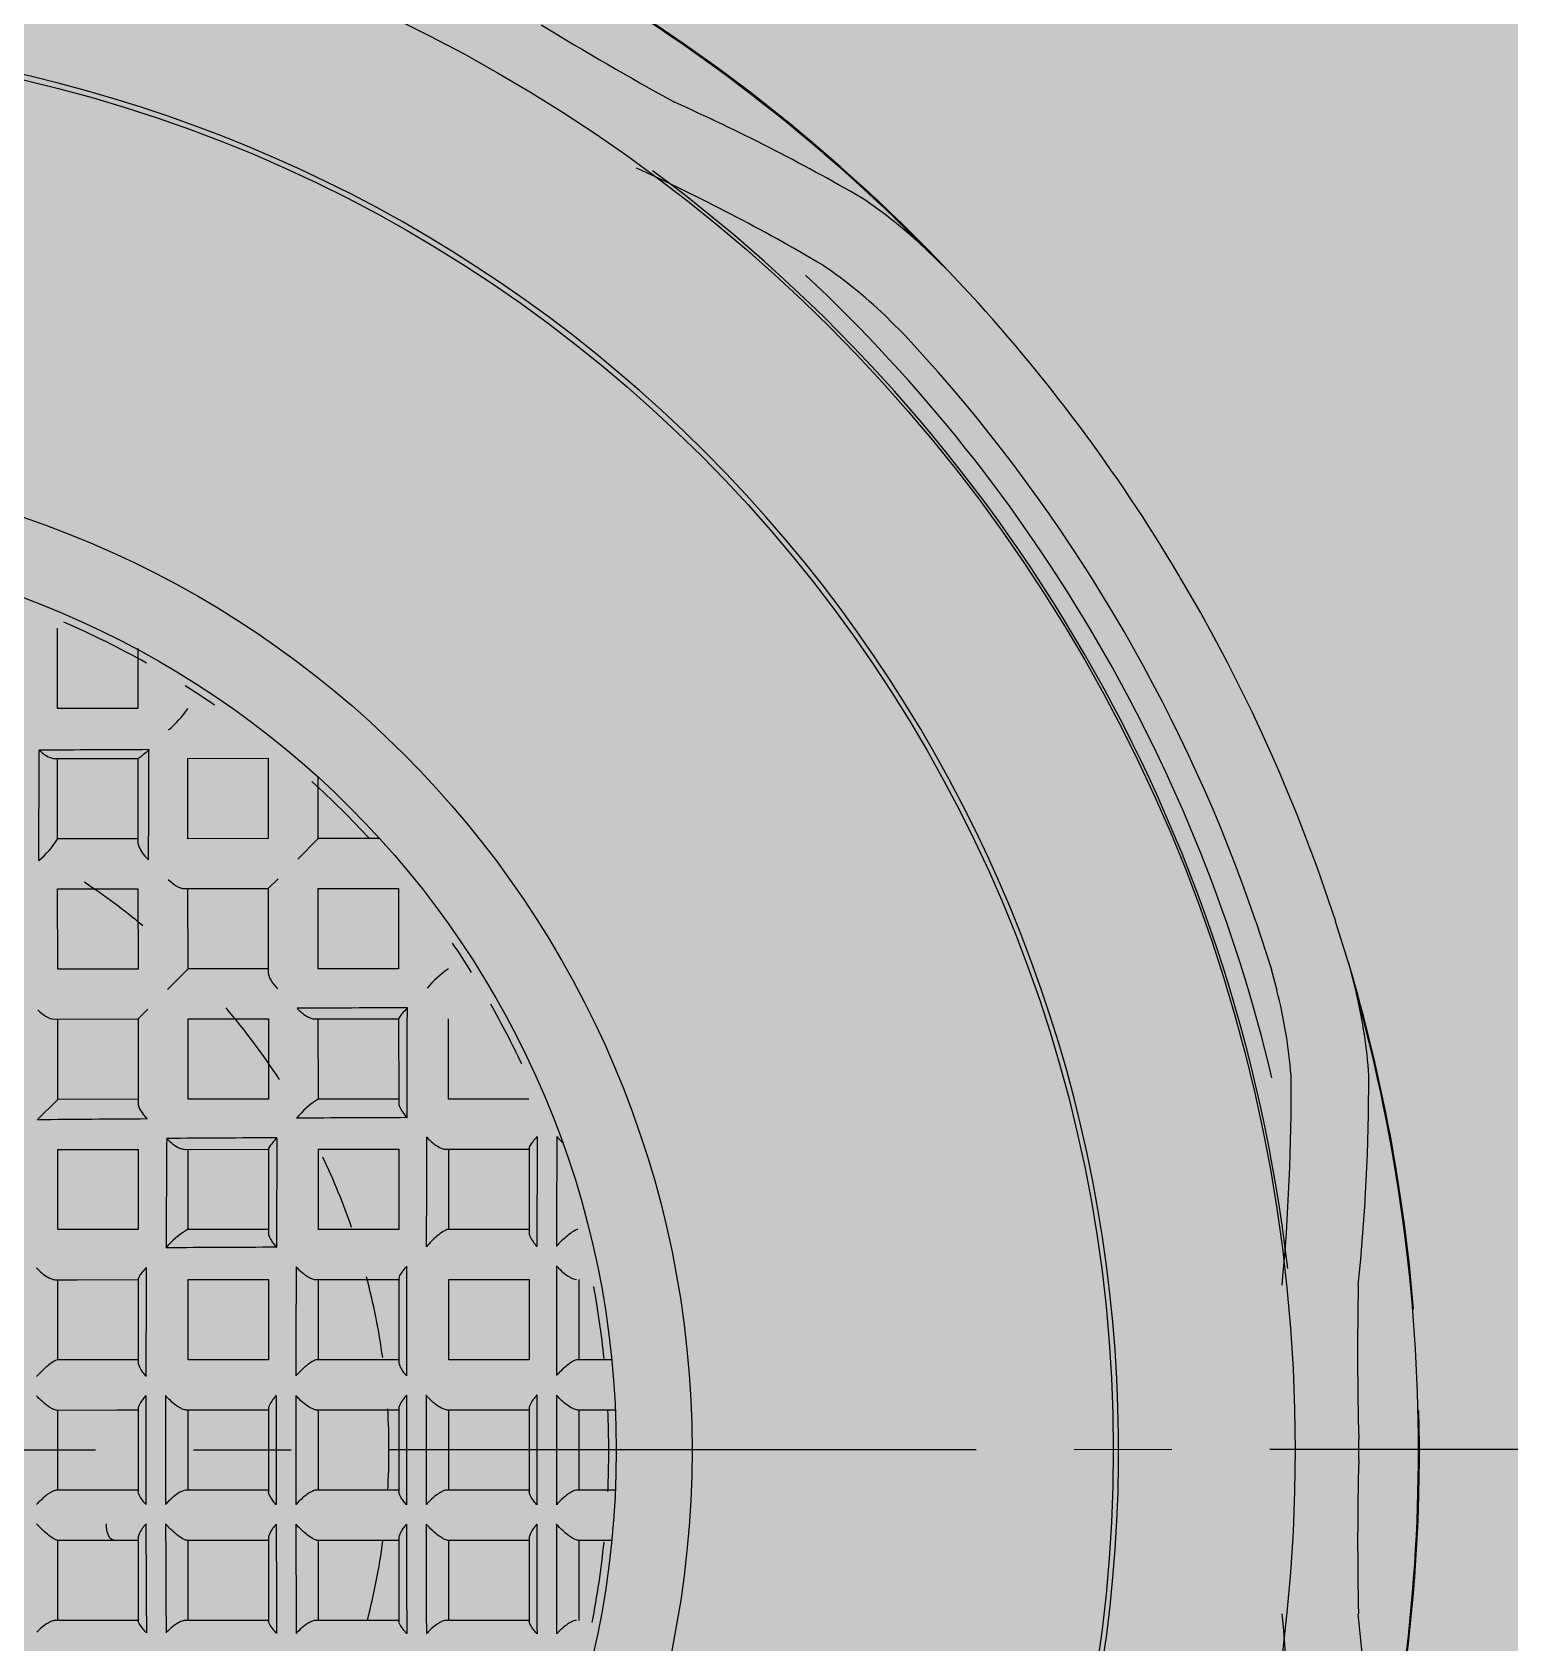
# Model space of a CAD drawing. Header units: millimetres. Extents: x 307301 to 459443, y -2888111 to -2805601.
# Drawn here: x 322631.12 to 322640.55, y -2813134.17 to -2813123.88 of the extents above; entities that cross this region are included whole.
import ezdxf

# ---------------------------------------------------------------- set-up
doc = ezdxf.new("R2010")
doc.units = ezdxf.units.MM
doc.header["$LTSCALE"] = 10
doc.header["$MEASUREMENT"] = 0
doc.linetypes.add('CENTER2', pattern=[1.125, 0.75, -0.125, 0.125, -0.125])
for name, color, linetype in [('$DDT_AUDIT_GENERATED_(131)', 7, 'Continuous'), ('$DDT_AUDIT_GENERATED_(159)', 7, 'Continuous'), ('$DDT_AUDIT_GENERATED_(15E)', 7, 'Continuous'), ('$DDT_AUDIT_GENERATED_(224)', 7, 'Continuous'), ('$DDT_AUDIT_GENERATED_(77)', 7, 'Continuous'), ('$DDT_AUDIT_GENERATED_(7E)', 7, 'Continuous'), ('$DDT_AUDIT_GENERATED_(901)', 7, 'Continuous'), ('$DDT_AUDIT_GENERATED_(E33)', 7, 'Continuous'), ('BMA  furniture', 6, 'Continuous'), ('Default', 7, 'Continuous'), ('Furniture - Plan', 3, 'Continuous')]:
    doc.layers.add(name, color=color, linetype=linetype)

# ---------------------------------------------------------------- blocks, each defined once
blk = doc.blocks.new('TUFTUFTU')
at = {"layer": 'Furniture - Plan', "ltscale": 0.01}
h = blk.add_hatch(color=250, dxfattribs=at)
h.dxf.hatch_style = 1
h.set_gradient(color1=(51, 51, 51), color2=(105, 105, 105), one_color=1, tint=0.41, name='INVCYLINDER')
edge = h.paths.add_edge_path()
edge.add_arc((1413476.938, -245799), 296.526, 0, 360)
at = {"layer": '$DDT_AUDIT_GENERATED_(131)', "color": 6, "linetype": 'Continuous'}
for radius, start, end in [(20.547, 103.389, 136.9318), (11.517, 95.8472, 100.4722), (11.517, 87.3763, 92.5626), (11.517, 78.9934, 84.1472), (11.517, 115.3727, 119.6469), (11.517, 122.0107, 124.2324), (11.517, 132.6956, 137.8704), (11.517, 145.7477, 147.984), (11.517, 150.8264, 156.6984)]:
    blk.add_arc((1413476.938, -245799), radius, start, end, dxfattribs=at)
at = {"layer": '$DDT_AUDIT_GENERATED_(159)', "color": 6, "linetype": 'Continuous'}
for start, end in [(97.8084, 104.7406), (86.6096, 93.4921), (75.5224, 82.3553), (109.0568, 115.4445), (122.9248, 130.4438), (140.2891, 146.4102)]:
    blk.add_arc((1413476.938, -245799), 8.71, start, end, dxfattribs=at)
at = {"layer": '$DDT_AUDIT_GENERATED_(15E)', "color": 3, "linetype": 'Continuous'}
for radius in [295.946, 295.558]:
    blk.add_circle((1413476.938, -245799), radius, dxfattribs=at)
at = {"layer": '$DDT_AUDIT_GENERATED_(224)', "color": 3, "linetype": 'Continuous'}
for radius in [300, 296.526, 296.132]:
    blk.add_circle((1413476.938, -245799), radius, dxfattribs=at)
at = {"layer": '$DDT_AUDIT_GENERATED_(77)', "color": 6, "linetype": 'Continuous'}
for radius in [20.285, 17.962, 12.581]:
    blk.add_circle((1413476.938, -245799), radius, dxfattribs=at)
for radius, start, end in [(20.323, 96.5654, 143.5422), (18.03, 345.0261, 285.0261)]:
    blk.add_arc((1413476.938, -245799), radius, start, end, dxfattribs=at)
at = {"layer": '$DDT_AUDIT_GENERATED_(7E)', "color": 6, "linetype": 'Continuous'}
for p, q in [((1413470.712, -245778.033), (1413470.184, -245778.198)), ((1413470.712, -245778.033), (1413471.113, -245777.931)), ((1413470.184, -245779.217), (1413470.796, -245779.019)), ((1413471.064, -245778.947), (1413470.796, -245779.019)), ((1413462.286, -245782.762), (1413461.88, -245783.138)), ((1413461.59, -245783.435), (1413461.88, -245783.138)), ((1413462.692, -245783.703), (1413463.169, -245783.272)), ((1413462.692, -245783.703), (1413462.496, -245783.9))]:
    blk.add_line(p, q, dxfattribs=at)
for radius in [62.905, 61.937]:
    blk.add_circle((1413476.938, -245799), radius, dxfattribs=at)
for centre, radius, start, end in [((1413476.938, -245799), 21.872, 94.7285, 106.5398), ((1413476.938, -245799), 21.86, 74.5973, 105.4548), ((1413476.938, -245799), 21.872, 73.5123, 91.3295), ((1413472.531, -245783.834), 6.071, 93.5983, 103.5089), ((1413472.198, -245803.485), 25.71, 84.1255, 90.1068), ((1413481.683, -245803.481), 25.71, 89.9453, 95.9266), ((1413475.662, -245734.752), 43.166, 268.8954, 271.5065), ((1413476.939, -245799.774), 21.872, 89.6802, 90.3719), ((1413478.152, -245736.461), 41.456, 268.4918, 271.2106), ((1413476.938, -245799), 21.872, 107.9893, 132.0628), ((1413472.63, -245785.053), 6.303, 94.3562, 104.3815), ((1413472.395, -245804.413), 25.646, 84.5503, 90.5445), ((1413481.487, -245804.409), 25.647, 89.5077, 95.5017), ((1413476.938, -245799), 20.904, 108.8514, 131.2007), ((1413476.938, -245799), 21.872, 133.5123, 151.3295), ((1413476.939, -245799), 21.86, 134.5973, 165.4548), ((1413466.001, -245787.613), 6.075, 136.5465, 146.4505), ((1413467.001, -245788.301), 6.299, 135.6674, 145.6992), ((1413483.191, -245797.132), 25.71, 149.9453, 155.9266), ((1413483.897, -245797.765), 25.647, 149.5077, 155.5017), ((1413423.385, -245766.679), 41.456, 328.4918, 331.2106)]:
    blk.add_arc(centre, radius, start, end, dxfattribs=at)
at = {"layer": '$DDT_AUDIT_GENERATED_(901)', "color": 6, "linetype": 'Continuous'}
for p, q in [((1413475.782, -245787.441), (1413475.782, -245787.883)), ((1413476.42, -245787.89), (1413476.42, -245787.394)), ((1413477.446, -245787.394), (1413477.446, -245787.889)), ((1413478.085, -245787.882), (1413478.085, -245787.44)), ((1413475.782, -245787.861), (1413474.756, -245787.862)), ((1413477.446, -245787.861), (1413476.42, -245787.861)), ((1413479.111, -245787.86), (1413478.085, -245787.86)), ((1413472.453, -245788.502), (1413472.453, -245789.528)), ((1413473.082, -245788.501), (1413474.155, -245788.501)), ((1413473.092, -245789.57), (1413473.092, -245788.501)), ((1413474.117, -245788.501), (1413474.118, -245789.539)), ((1413474.756, -245788.501), (1413475.782, -245788.5)), ((1413474.757, -245789.527), (1413474.756, -245788.501)), ((1413475.782, -245788.5), (1413475.782, -245789.526)), ((1413476.398, -245788.5), (1413477.47, -245788.499)), ((1413476.421, -245789.555), (1413476.421, -245788.5)), ((1413477.447, -245788.499), (1413477.447, -245789.554)), ((1413478.055, -245788.499), (1413479.127, -245788.499)), ((1413478.086, -245789.545), (1413478.085, -245788.499)), ((1413479.111, -245788.499), (1413479.112, -245789.561)), ((1413472.453, -245789.528), (1413471.428, -245789.528)), ((1413474.118, -245789.527), (1413473.092, -245789.527)), ((1413475.782, -245789.526), (1413474.757, -245789.527)), ((1413477.447, -245789.525), (1413476.421, -245789.526)), ((1413479.112, -245789.525), (1413478.086, -245789.525)), ((1413469.763, -245790.168), (1413470.789, -245790.167)), ((1413469.764, -245791.193), (1413469.763, -245790.168)), ((1413470.789, -245790.167), (1413470.79, -245791.193)), ((1413471.425, -245790.167), (1413472.498, -245790.166)), ((1413471.428, -245791.24), (1413471.428, -245790.167)), ((1413472.454, -245790.166), (1413472.454, -245791.196)), ((1413473.093, -245791.192), (1413473.092, -245790.166)), ((1413473.092, -245790.166), (1413474.118, -245790.166)), ((1413474.118, -245790.166), (1413474.119, -245791.191)), ((1413474.743, -245790.165), (1413475.814, -245790.165)), ((1413474.757, -245791.23), (1413474.757, -245790.165)), ((1413475.783, -245790.165), (1413475.783, -245791.21)), ((1413476.399, -245790.165), (1413477.47, -245790.164)), ((1413476.422, -245791.22), (1413476.422, -245790.165)), ((1413477.447, -245790.164), (1413477.448, -245791.22)), ((1413478.055, -245790.164), (1413479.126, -245790.163)), ((1413478.087, -245791.209), (1413478.086, -245790.164)), ((1413479.112, -245790.163), (1413479.112, -245791.228)), ((1413469.125, -245790.407), (1413469.125, -245791.194)), ((1413469.125, -245791.194), (1413468.338, -245791.194)), ((1413469.125, -245791.194), (1413469.387, -245791.456)), ((1413470.79, -245791.193), (1413469.764, -245791.193)), ((1413472.454, -245791.192), (1413471.428, -245791.193)), ((1413474.119, -245791.191), (1413473.093, -245791.192)), ((1413475.783, -245791.191), (1413474.757, -245791.191)), ((1413477.448, -245791.19), (1413476.422, -245791.19)), ((1413479.112, -245791.189), (1413478.087, -245791.19)), ((1413468.099, -245791.833), (1413469.125, -245791.832)), ((1413468.1, -245792.859), (1413468.099, -245791.833)), ((1413469.125, -245791.832), (1413469.126, -245792.858)), ((1413469.639, -245791.707), (1413469.764, -245791.832)), ((1413469.764, -245792.906), (1413469.764, -245791.832)), ((1413469.764, -245791.832), (1413470.838, -245791.832)), ((1413470.79, -245791.832), (1413470.79, -245792.857)), ((1413471.429, -245792.857), (1413471.429, -245791.831)), ((1413471.429, -245791.831), (1413472.454, -245791.831)), ((1413472.454, -245791.831), (1413472.455, -245792.857)), ((1413473.089, -245791.831), (1413474.16, -245791.83)), ((1413473.094, -245792.903), (1413473.093, -245791.831)), ((1413474.119, -245791.83), (1413474.119, -245792.863)), ((1413474.758, -245791.83), (1413475.784, -245791.829)), ((1413474.758, -245792.856), (1413474.758, -245791.83)), ((1413475.784, -245791.829), (1413475.784, -245792.855)), ((1413476.4, -245791.829), (1413477.47, -245791.829)), ((1413476.423, -245792.886), (1413476.422, -245791.829)), ((1413477.448, -245791.829), (1413477.449, -245792.885)), ((1413478.054, -245791.828), (1413479.124, -245791.828)), ((1413478.087, -245792.872), (1413478.087, -245791.828)), ((1413479.113, -245791.828), (1413479.113, -245792.895)), ((1413469.126, -245792.858), (1413468.1, -245792.859)), ((1413470.79, -245792.857), (1413469.764, -245792.858)), ((1413470.79, -245792.857), (1413471.052, -245793.119)), ((1413472.455, -245792.857), (1413471.429, -245792.857)), ((1413474.119, -245792.856), (1413473.094, -245792.856)), ((1413475.784, -245792.855), (1413474.758, -245792.856)), ((1413477.449, -245792.854), (1413476.423, -245792.855)), ((1413479.113, -245792.854), (1413478.087, -245792.854)), ((1413466.697, -245793.498), (1413467.461, -245793.498)), ((1413467.461, -245793.498), (1413467.462, -245794.524)), ((1413468.101, -245794.567), (1413468.1, -245793.495)), ((1413468.1, -245793.497), (1413469.173, -245793.497)), ((1413469.126, -245793.497), (1413469.126, -245794.523)), ((1413469.765, -245793.497), (1413470.791, -245793.496)), ((1413469.765, -245794.523), (1413469.765, -245793.497)), ((1413470.791, -245793.496), (1413470.791, -245794.522)), ((1413471.304, -245793.371), (1413471.429, -245793.496)), ((1413471.429, -245793.496), (1413472.503, -245793.495)), ((1413471.43, -245794.569), (1413471.429, -245793.496)), ((1413472.455, -245793.495), (1413472.456, -245794.521)), ((1413473.094, -245794.521), (1413473.094, -245793.495)), ((1413473.094, -245793.495), (1413474.12, -245793.495)), ((1413474.12, -245793.495), (1413474.12, -245794.521)), ((1413474.75, -245793.494), (1413475.819, -245793.494)), ((1413474.759, -245794.279), (1413474.758, -245793.494)), ((1413475.784, -245793.494), (1413475.784, -245793.804)), ((1413476.402, -245793.494), (1413477.469, -245793.493)), ((1413476.423, -245793.764), (1413476.423, -245793.494)), ((1413477.449, -245793.493), (1413477.449, -245793.763)), ((1413478.053, -245793.493), (1413479.122, -245793.492)), ((1413478.088, -245793.803), (1413478.088, -245793.493)), ((1413479.113, -245793.492), (1413479.114, -245794.277)), ((1413475.784, -245793.804), (1413475.785, -245794.53)), ((1413476.424, -245794.542), (1413476.423, -245793.764)), ((1413477.449, -245793.763), (1413477.449, -245794.541)), ((1413478.088, -245794.529), (1413478.088, -245793.803)), ((1413474.759, -245794.559), (1413474.759, -245794.279)), ((1413479.114, -245794.277), (1413479.114, -245794.557)), ((1413467.462, -245794.524), (1413466.436, -245794.524)), ((1413469.13, -245794.523), (1413468.101, -245794.523)), ((1413470.791, -245794.522), (1413469.765, -245794.523)), ((1413472.456, -245794.521), (1413471.43, -245794.522)), ((1413472.456, -245794.521), (1413472.718, -245794.783)), ((1413474.12, -245794.521), (1413473.094, -245794.521)), ((1413475.785, -245794.52), (1413474.759, -245794.52)), ((1413477.449, -245794.519), (1413476.423, -245794.519)), ((1413479.114, -245794.518), (1413478.088, -245794.519))]:
    blk.add_line(p, q, dxfattribs=at)
for centre, radius, start, end in [((1413472.443, -245787.603), 0.732, 311.9179, 321.5722), ((1413477.201, -243917.039), 1871.113, 269.869268, 269.9122), ((1413476.436, -244429.685), 1358.466, 269.921865, 269.98095), ((1413476.377, -244564.019), 1224.133, 269.993278, 270.058828), ((1413476.196, -244429.675), 1358.477, 270.071156, 270.130241), ((1413477.288, -243965.218), 1823.185, 269.863123, 269.907178), ((1413476.402, -244620.03), 1168.373, 269.991721, 270.060385), ((1413476.216, -244485.405), 1302.998, 270.073326, 270.134915), ((1413471.95, -245788.73), 1.411, 214.5949, 229.5417), ((1413477.903, -244193.885), 1595.933, 269.821736, 269.872022), ((1413476.534, -244910.254), 879.562, 269.980511, 270.071595), ((1413476.304, -244773.47), 1016.347, 270.089011, 270.167875), ((1415259.21, -245781.917), 1787.943, 180.260784, 180.305924), ((1414868.102, -245784.23), 1395.425, 180.239399, 180.297288), ((1413476.672, -244820.323), 969.745, 269.876862, 269.959495), ((1413476.556, -244957.61), 832.457, 269.977948, 270.074158), ((1413476.315, -244820.338), 969.73, 270.09261, 270.175244), ((1413473.436, -245790.575), 1.162, 212.3198, 230.3959), ((1413476.858, -245058.032), 733.448, 269.82308, 269.932155), ((1413476.666, -245199.23), 592.25, 269.958571, 270.093534), ((1413476.345, -245058.011), 733.47, 270.119953, 270.229024), ((1413479.583, -244324.888), 1466.849, 269.74077, 269.795413), ((1414495.127, -245786.295), 1022.195, 180.304189, 180.383121), ((1414332.802, -245788.051), 858.465, 180.245407, 180.339537), ((1413476.683, -245237.93), 553.802, 269.95392, 270.09819), ((1413476.344, -245095.755), 695.977, 270.126546, 270.241453), ((1413466.664, -245794.021), 1.411, 40.5105, 55.4572), ((1413474.988, -245792.365), 1.001, 209.8476, 230.5892), ((1413483.718, -243995.311), 1797.851, 269.65697, 269.701513), ((1413476.771, -245430.946), 362.199, 269.9161, 270.136), ((1413476.264, -245280.262), 512.884, 270.18039, 270.33595), ((1413461.641, -247540.433), 1747.089, 89.745654, 89.79185), ((1414410.117, -245786.804), 937.434, 180.401846, 180.487663), ((1413477.199, -245307.953), 485.444, 269.69349, 269.85777), ((1413476.785, -245460.99), 332.406, 269.90633, 270.14577), ((1413476.232, -245307.992), 485.406, 270.19433, 270.35862), ((1413468.51, -245795.505), 1.162, 39.6562, 57.7323), ((1413463.174, -247258.902), 1464.152, 89.756176, 89.811348)]:
    blk.add_arc(centre, radius, start, end, dxfattribs=at)
at = {"layer": '$DDT_AUDIT_GENERATED_(901)', "color": 6, "linetype": 'Continuous', "extrusion": (0, 0, -1)}
blk.add_ellipse((1413477.894, -245793.803), major_axis=(0.194, 0), ratio=0.493745, start_param=0, end_param=1.66158, dxfattribs=at)
at = {"layer": '$DDT_AUDIT_GENERATED_(901)', "color": 6, "linetype": 'Continuous'}
for points, knots in [([(1413474.117, -245787.877), (1413474.117, -245787.902), (1413474.156, -245787.96), (1413474.241, -245788.062), (1413474.288, -245788.11), (1413474.333, -245788.15)], [0, 0, 0, 0, 0.5, 0.5, 1, 1, 1, 1]), ([(1413474.583, -245788.15), (1413474.584, -245788.149), (1413474.585, -245788.149), (1413474.586, -245788.148), (1413474.594, -245788.14), (1413474.603, -245788.132), (1413474.612, -245788.124), (1413474.637, -245788.099), (1413474.662, -245788.071), (1413474.684, -245788.043), (1413474.701, -245788.021), (1413474.716, -245787.999), (1413474.728, -245787.977), (1413474.737, -245787.963), (1413474.744, -245787.948), (1413474.748, -245787.934), (1413474.753, -245787.921), (1413474.756, -245787.908), (1413474.756, -245787.897)], [0, 0, 0, 0, 0.011348, 0.011348, 0.011348, 0.116907, 0.116907, 0.116907, 0.436701, 0.436701, 0.436701, 0.675798, 0.675798, 0.675798, 0.837062, 0.837062, 0.837062, 1, 1, 1, 1]), ([(1413475.782, -245787.883), (1413475.782, -245787.89), (1413475.784, -245787.9), (1413475.788, -245787.911), (1413475.792, -245787.922), (1413475.798, -245787.934), (1413475.805, -245787.946), (1413475.815, -245787.963), (1413475.828, -245787.981), (1413475.841, -245787.999), (1413475.86, -245788.024), (1413475.881, -245788.049), (1413475.902, -245788.072), (1413475.928, -245788.1), (1413475.955, -245788.126), (1413475.981, -245788.149), (1413475.982, -245788.15), (1413475.983, -245788.151), (1413475.984, -245788.151)], [0, 0, 0, 0, 0.130615, 0.130615, 0.130615, 0.260342, 0.260342, 0.260342, 0.438697, 0.438697, 0.438697, 0.690382, 0.690382, 0.690382, 0.989825, 0.989825, 0.989825, 1, 1, 1, 1]), ([(1413476.42, -245787.89), (1413476.42, -245787.899), (1413476.418, -245787.91), (1413476.414, -245787.923), (1413476.409, -245787.935), (1413476.403, -245787.948), (1413476.395, -245787.962), (1413476.384, -245787.982), (1413476.37, -245788.002), (1413476.355, -245788.022), (1413476.335, -245788.049), (1413476.311, -245788.075), (1413476.288, -245788.1), (1413476.271, -245788.117), (1413476.253, -245788.134), (1413476.236, -245788.149), (1413476.235, -245788.15), (1413476.234, -245788.151), (1413476.233, -245788.151)], [0, 0, 0, 0, 0.145875, 0.145875, 0.145875, 0.290449, 0.290449, 0.290449, 0.498511, 0.498511, 0.498511, 0.786425, 0.786425, 0.786425, 0.989253, 0.989253, 0.989253, 1, 1, 1, 1]), ([(1413477.446, -245787.889), (1413477.446, -245787.898), (1413477.449, -245787.91), (1413477.453, -245787.922), (1413477.458, -245787.934), (1413477.464, -245787.948), (1413477.472, -245787.962), (1413477.483, -245787.981), (1413477.497, -245788.001), (1413477.512, -245788.021), (1413477.532, -245788.048), (1413477.556, -245788.075), (1413477.579, -245788.099), (1413477.596, -245788.117), (1413477.614, -245788.133), (1413477.631, -245788.148), (1413477.632, -245788.149), (1413477.633, -245788.15), (1413477.634, -245788.151)], [0, 0, 0, 0, 0.145875, 0.145875, 0.145875, 0.290449, 0.290449, 0.290449, 0.498511, 0.498511, 0.498511, 0.786425, 0.786425, 0.786425, 0.989253, 0.989253, 0.989253, 1, 1, 1, 1]), ([(1413478.085, -245787.882), (1413478.085, -245787.889), (1413478.083, -245787.899), (1413478.079, -245787.91), (1413478.075, -245787.921), (1413478.069, -245787.933), (1413478.061, -245787.945), (1413478.052, -245787.962), (1413478.039, -245787.98), (1413478.026, -245787.998), (1413478.007, -245788.023), (1413477.986, -245788.048), (1413477.965, -245788.071), (1413477.939, -245788.099), (1413477.912, -245788.125), (1413477.886, -245788.148), (1413477.885, -245788.149), (1413477.884, -245788.15), (1413477.883, -245788.151)], [0, 0, 0, 0, 0.130615, 0.130615, 0.130615, 0.260342, 0.260342, 0.260342, 0.438697, 0.438697, 0.438697, 0.690382, 0.690382, 0.690382, 0.989825, 0.989825, 0.989825, 1, 1, 1, 1]), ([(1413479.111, -245787.895), (1413479.111, -245787.906), (1413479.114, -245787.919), (1413479.119, -245787.932), (1413479.123, -245787.946), (1413479.13, -245787.961), (1413479.139, -245787.975), (1413479.151, -245787.997), (1413479.166, -245788.019), (1413479.183, -245788.041), (1413479.205, -245788.069), (1413479.23, -245788.097), (1413479.255, -245788.121), (1413479.264, -245788.13), (1413479.273, -245788.138), (1413479.281, -245788.146), (1413479.282, -245788.146), (1413479.283, -245788.147), (1413479.284, -245788.148)], [0, 0, 0, 0, 0.162938, 0.162938, 0.162938, 0.324202, 0.324202, 0.324202, 0.563299, 0.563299, 0.563299, 0.883093, 0.883093, 0.883093, 0.988652, 0.988652, 0.988652, 1, 1, 1, 1]), ([(1413472.932, -245788.399), (1413472.933, -245788.399), (1413472.934, -245788.4), (1413472.935, -245788.401), (1413472.955, -245788.419), (1413472.974, -245788.435), (1413472.992, -245788.449), (1413473.014, -245788.466), (1413473.034, -245788.481), (1413473.051, -245788.49), (1413473.064, -245788.497), (1413473.075, -245788.501), (1413473.082, -245788.501)], [0, 0, 0, 0, 0.013794, 0.013794, 0.013794, 0.332699, 0.332699, 0.332699, 0.717117, 0.717117, 0.717117, 1, 1, 1, 1]), ([(1413474.155, -245788.501), (1413474.168, -245788.501), (1413474.185, -245788.497), (1413474.202, -245788.49), (1413474.224, -245788.48), (1413474.248, -245788.467), (1413474.272, -245788.45), (1413474.292, -245788.437), (1413474.312, -245788.421), (1413474.331, -245788.404), (1413474.332, -245788.403), (1413474.333, -245788.402), (1413474.334, -245788.401)], [0, 0, 0, 0, 0.297124, 0.297124, 0.297124, 0.675161, 0.675161, 0.675161, 0.985035, 0.985035, 0.985035, 1, 1, 1, 1]), ([(1413476.234, -245788.403), (1413476.234, -245788.404), (1413476.235, -245788.405), (1413476.236, -245788.405), (1413476.254, -245788.42), (1413476.271, -245788.434), (1413476.288, -245788.447), (1413476.312, -245788.464), (1413476.335, -245788.479), (1413476.356, -245788.488), (1413476.372, -245788.495), (1413476.386, -245788.5), (1413476.398, -245788.5)], [0, 0, 0, 0, 0.014647, 0.014647, 0.014647, 0.296301, 0.296301, 0.296301, 0.696508, 0.696508, 0.696508, 1, 1, 1, 1]), ([(1413477.634, -245788.402), (1413477.633, -245788.403), (1413477.632, -245788.404), (1413477.631, -245788.405), (1413477.614, -245788.42), (1413477.596, -245788.434), (1413477.579, -245788.446), (1413477.555, -245788.464), (1413477.532, -245788.478), (1413477.511, -245788.488), (1413477.496, -245788.495), (1413477.481, -245788.499), (1413477.47, -245788.499)], [0, 0, 0, 0, 0.014647, 0.014647, 0.014647, 0.296301, 0.296301, 0.296301, 0.696508, 0.696508, 0.696508, 1, 1, 1, 1]), ([(1413477.883, -245788.402), (1413477.884, -245788.403), (1413477.885, -245788.404), (1413477.886, -245788.405), (1413477.904, -245788.42), (1413477.922, -245788.434), (1413477.94, -245788.447), (1413477.964, -245788.464), (1413477.988, -245788.478), (1413478.009, -245788.488), (1413478.026, -245788.495), (1413478.042, -245788.499), (1413478.055, -245788.499)], [0, 0, 0, 0, 0.0149, 0.0149, 0.0149, 0.303312, 0.303312, 0.303312, 0.696338, 0.696338, 0.696338, 1, 1, 1, 1]), ([(1413479.284, -245788.4), (1413479.283, -245788.4), (1413479.282, -245788.401), (1413479.281, -245788.402), (1413479.263, -245788.418), (1413479.245, -245788.432), (1413479.228, -245788.445), (1413479.205, -245788.463), (1413479.183, -245788.477), (1413479.163, -245788.487), (1413479.149, -245788.494), (1413479.136, -245788.499), (1413479.127, -245788.499)], [0, 0, 0, 0, 0.014252, 0.014252, 0.014252, 0.306746, 0.306746, 0.306746, 0.70396, 0.70396, 0.70396, 1, 1, 1, 1]), ([(1413472.937, -245789.81), (1413472.938, -245789.809), (1413472.939, -245789.808), (1413472.94, -245789.807), (1413472.966, -245789.784), (1413472.99, -245789.757), (1413473.013, -245789.73), (1413473.031, -245789.707), (1413473.048, -245789.682), (1413473.062, -245789.659), (1413473.071, -245789.643), (1413473.078, -245789.627), (1413473.084, -245789.612), (1413473.089, -245789.596), (1413473.092, -245789.582), (1413473.092, -245789.57)], [0, 0, 0, 0, 0.012191, 0.012191, 0.012191, 0.345656, 0.345656, 0.345656, 0.626474, 0.626474, 0.626474, 0.812184, 0.812184, 0.812184, 1, 1, 1, 1]), ([(1413474.118, -245789.539), (1413474.118, -245789.551), (1413474.128, -245789.572), (1413474.159, -245789.621), (1413474.179, -245789.648), (1413474.244, -245789.725), (1413474.293, -245789.773), (1413474.338, -245789.813)], [0, 0, 0, 0, 0.25, 0.25, 0.5, 0.5, 1, 1, 1, 1]), ([(1413476.421, -245789.555), (1413476.421, -245789.564), (1413476.419, -245789.576), (1413476.414, -245789.588), (1413476.41, -245789.6), (1413476.403, -245789.614), (1413476.396, -245789.628), (1413476.384, -245789.647), (1413476.371, -245789.668), (1413476.356, -245789.688), (1413476.335, -245789.715), (1413476.312, -245789.742), (1413476.288, -245789.766), (1413476.271, -245789.783), (1413476.255, -245789.799), (1413476.238, -245789.813), (1413476.237, -245789.814), (1413476.236, -245789.815), (1413476.235, -245789.816)], [0, 0, 0, 0, 0.146971, 0.146971, 0.146971, 0.292613, 0.292613, 0.292613, 0.502793, 0.502793, 0.502793, 0.793256, 0.793256, 0.793256, 0.98921, 0.98921, 0.98921, 1, 1, 1, 1]), ([(1413477.447, -245789.554), (1413477.447, -245789.564), (1413477.45, -245789.575), (1413477.454, -245789.587), (1413477.459, -245789.6), (1413477.465, -245789.613), (1413477.473, -245789.627), (1413477.484, -245789.647), (1413477.498, -245789.667), (1413477.513, -245789.687), (1413477.534, -245789.714), (1413477.557, -245789.741), (1413477.581, -245789.766), (1413477.597, -245789.782), (1413477.614, -245789.798), (1413477.631, -245789.813), (1413477.632, -245789.814), (1413477.632, -245789.814), (1413477.633, -245789.815)], [0, 0, 0, 0, 0.146971, 0.146971, 0.146971, 0.292613, 0.292613, 0.292613, 0.502793, 0.502793, 0.502793, 0.793256, 0.793256, 0.793256, 0.98921, 0.98921, 0.98921, 1, 1, 1, 1]), ([(1413478.086, -245789.545), (1413478.086, -245789.553), (1413478.084, -245789.562), (1413478.08, -245789.573), (1413478.076, -245789.584), (1413478.07, -245789.596), (1413478.062, -245789.608), (1413478.053, -245789.625), (1413478.04, -245789.643), (1413478.027, -245789.66), (1413478.009, -245789.685), (1413477.988, -245789.709), (1413477.967, -245789.732), (1413477.94, -245789.761), (1413477.912, -245789.789), (1413477.885, -245789.813), (1413477.884, -245789.813), (1413477.883, -245789.814), (1413477.882, -245789.815)], [0, 0, 0, 0, 0.129049, 0.129049, 0.129049, 0.257259, 0.257259, 0.257259, 0.432473, 0.432473, 0.432473, 0.68013, 0.68013, 0.68013, 0.989883, 0.989883, 0.989883, 1, 1, 1, 1]), ([(1413479.112, -245789.561), (1413479.112, -245789.572), (1413479.114, -245789.585), (1413479.119, -245789.599), (1413479.124, -245789.613), (1413479.131, -245789.628), (1413479.14, -245789.643), (1413479.152, -245789.665), (1413479.168, -245789.688), (1413479.185, -245789.71), (1413479.207, -245789.738), (1413479.233, -245789.766), (1413479.259, -245789.791), (1413479.265, -245789.797), (1413479.272, -245789.803), (1413479.279, -245789.809), (1413479.28, -245789.81), (1413479.28, -245789.811), (1413479.281, -245789.812)], [0, 0, 0, 0, 0.167273, 0.167273, 0.167273, 0.332789, 0.332789, 0.332789, 0.579523, 0.579523, 0.579523, 0.906487, 0.906487, 0.906487, 0.9885, 0.9885, 0.9885, 1, 1, 1, 1]), ([(1413471.286, -245790.055), (1413471.287, -245790.056), (1413471.287, -245790.057), (1413471.288, -245790.057), (1413471.312, -245790.08), (1413471.335, -245790.1), (1413471.355, -245790.118), (1413471.374, -245790.134), (1413471.391, -245790.147), (1413471.404, -245790.156), (1413471.414, -245790.163), (1413471.421, -245790.167), (1413471.425, -245790.167)], [0, 0, 0, 0, 0.013084, 0.013084, 0.013084, 0.39311, 0.39311, 0.39311, 0.743636, 0.743636, 0.743636, 1, 1, 1, 1]), ([(1413472.498, -245790.166), (1413472.512, -245790.166), (1413472.529, -245790.162), (1413472.547, -245790.155), (1413472.569, -245790.147), (1413472.592, -245790.134), (1413472.615, -245790.118), (1413472.639, -245790.102), (1413472.663, -245790.083), (1413472.686, -245790.063), (1413472.687, -245790.062), (1413472.688, -245790.061), (1413472.689, -245790.06)], [0, 0, 0, 0, 0.279991, 0.279991, 0.279991, 0.629241, 0.629241, 0.629241, 0.985245, 0.985245, 0.985245, 1, 1, 1, 1]), ([(1413474.588, -245790.065), (1413474.589, -245790.066), (1413474.59, -245790.067), (1413474.591, -245790.068), (1413474.609, -245790.084), (1413474.627, -245790.099), (1413474.644, -245790.112), (1413474.667, -245790.13), (1413474.689, -245790.144), (1413474.708, -245790.154), (1413474.722, -245790.161), (1413474.734, -245790.165), (1413474.743, -245790.165)], [0, 0, 0, 0, 0.014142, 0.014142, 0.014142, 0.312027, 0.312027, 0.312027, 0.706914, 0.706914, 0.706914, 1, 1, 1, 1]), ([(1413475.814, -245790.165), (1413475.827, -245790.165), (1413475.843, -245790.16), (1413475.86, -245790.153), (1413475.882, -245790.144), (1413475.905, -245790.13), (1413475.93, -245790.113), (1413475.947, -245790.1), (1413475.966, -245790.085), (1413475.984, -245790.07), (1413475.985, -245790.069), (1413475.986, -245790.068), (1413475.987, -245790.067)], [0, 0, 0, 0, 0.303302, 0.303302, 0.303302, 0.695194, 0.695194, 0.695194, 0.985076, 0.985076, 0.985076, 1, 1, 1, 1]), ([(1413476.235, -245790.068), (1413476.236, -245790.068), (1413476.237, -245790.069), (1413476.238, -245790.07), (1413476.256, -245790.085), (1413476.273, -245790.099), (1413476.29, -245790.111), (1413476.314, -245790.129), (1413476.337, -245790.143), (1413476.358, -245790.153), (1413476.373, -245790.16), (1413476.388, -245790.165), (1413476.399, -245790.165)], [0, 0, 0, 0, 0.014628, 0.014628, 0.014628, 0.296243, 0.296243, 0.296243, 0.696776, 0.696776, 0.696776, 1, 1, 1, 1]), ([(1413477.633, -245790.067), (1413477.632, -245790.068), (1413477.632, -245790.068), (1413477.631, -245790.069), (1413477.613, -245790.084), (1413477.596, -245790.098), (1413477.579, -245790.111), (1413477.555, -245790.128), (1413477.532, -245790.143), (1413477.511, -245790.152), (1413477.496, -245790.16), (1413477.481, -245790.164), (1413477.47, -245790.164)], [0, 0, 0, 0, 0.014628, 0.014628, 0.014628, 0.296243, 0.296243, 0.296243, 0.696776, 0.696776, 0.696776, 1, 1, 1, 1]), ([(1413477.882, -245790.067), (1413477.883, -245790.067), (1413477.884, -245790.068), (1413477.885, -245790.069), (1413477.903, -245790.085), (1413477.921, -245790.099), (1413477.939, -245790.112), (1413477.963, -245790.129), (1413477.987, -245790.143), (1413478.009, -245790.152), (1413478.026, -245790.159), (1413478.042, -245790.164), (1413478.055, -245790.164)], [0, 0, 0, 0, 0.014924, 0.014924, 0.014924, 0.304806, 0.304806, 0.304806, 0.696698, 0.696698, 0.696698, 1, 1, 1, 1]), ([(1413479.281, -245790.063), (1413479.28, -245790.064), (1413479.279, -245790.065), (1413479.278, -245790.066), (1413479.26, -245790.082), (1413479.242, -245790.097), (1413479.224, -245790.11), (1413479.202, -245790.127), (1413479.18, -245790.142), (1413479.161, -245790.152), (1413479.147, -245790.159), (1413479.135, -245790.163), (1413479.126, -245790.163)], [0, 0, 0, 0, 0.014142, 0.014142, 0.014142, 0.312027, 0.312027, 0.312027, 0.706914, 0.706914, 0.706914, 1, 1, 1, 1]), ([(1413471.293, -245791.464), (1413471.294, -245791.463), (1413471.295, -245791.462), (1413471.296, -245791.461), (1413471.311, -245791.446), (1413471.326, -245791.43), (1413471.34, -245791.413), (1413471.361, -245791.389), (1413471.38, -245791.363), (1413471.395, -245791.337), (1413471.405, -245791.32), (1413471.413, -245791.303), (1413471.419, -245791.286), (1413471.425, -245791.27), (1413471.428, -245791.254), (1413471.428, -245791.24)], [0, 0, 0, 0, 0.013205, 0.013205, 0.013205, 0.234096, 0.234096, 0.234096, 0.56363, 0.56363, 0.56363, 0.780538, 0.780538, 0.780538, 1, 1, 1, 1]), ([(1413474.593, -245791.477), (1413474.594, -245791.476), (1413474.595, -245791.475), (1413474.596, -245791.475), (1413474.6, -245791.471), (1413474.603, -245791.467), (1413474.607, -245791.464), (1413474.634, -245791.439), (1413474.66, -245791.411), (1413474.682, -245791.382), (1413474.7, -245791.36), (1413474.716, -245791.337), (1413474.729, -245791.314), (1413474.737, -245791.299), (1413474.744, -245791.283), (1413474.749, -245791.269), (1413474.755, -245791.255), (1413474.757, -245791.241), (1413474.757, -245791.23)], [0, 0, 0, 0, 0.011715, 0.011715, 0.011715, 0.060732, 0.060732, 0.060732, 0.397296, 0.397296, 0.397296, 0.654831, 0.654831, 0.654831, 0.826479, 0.826479, 0.826479, 1, 1, 1, 1]), ([(1413475.783, -245791.21), (1413475.783, -245791.238), (1413475.819, -245791.295), (1413475.899, -245791.395), (1413475.945, -245791.441), (1413475.989, -245791.48)], [0, 0, 0, 0, 0.5, 0.5, 1, 1, 1, 1]), ([(1413476.422, -245791.22), (1413476.422, -245791.229), (1413476.419, -245791.241), (1413476.415, -245791.254), (1413476.41, -245791.266), (1413476.404, -245791.28), (1413476.396, -245791.294), (1413476.385, -245791.313), (1413476.371, -245791.334), (1413476.356, -245791.354), (1413476.335, -245791.382), (1413476.311, -245791.409), (1413476.287, -245791.433), (1413476.272, -245791.449), (1413476.256, -245791.464), (1413476.24, -245791.478), (1413476.239, -245791.479), (1413476.238, -245791.48), (1413476.237, -245791.48)], [0, 0, 0, 0, 0.148561, 0.148561, 0.148561, 0.295756, 0.295756, 0.295756, 0.509003, 0.509003, 0.509003, 0.80311, 0.80311, 0.80311, 0.989148, 0.989148, 0.989148, 1, 1, 1, 1]), ([(1413477.448, -245791.22), (1413477.448, -245791.229), (1413477.45, -245791.241), (1413477.455, -245791.253), (1413477.459, -245791.266), (1413477.466, -245791.279), (1413477.474, -245791.293), (1413477.485, -245791.313), (1413477.499, -245791.334), (1413477.514, -245791.354), (1413477.535, -245791.381), (1413477.559, -245791.408), (1413477.583, -245791.433), (1413477.598, -245791.448), (1413477.614, -245791.463), (1413477.63, -245791.477), (1413477.631, -245791.478), (1413477.632, -245791.479), (1413477.633, -245791.48)], [0, 0, 0, 0, 0.148561, 0.148561, 0.148561, 0.295756, 0.295756, 0.295756, 0.509003, 0.509003, 0.509003, 0.80311, 0.80311, 0.80311, 0.989148, 0.989148, 0.989148, 1, 1, 1, 1]), ([(1413478.087, -245791.209), (1413478.087, -245791.237), (1413478.051, -245791.294), (1413477.971, -245791.394), (1413477.925, -245791.44), (1413477.881, -245791.479)], [0, 0, 0, 0, 0.5, 0.5, 1, 1, 1, 1]), ([(1413479.112, -245791.228), (1413479.112, -245791.239), (1413479.115, -245791.253), (1413479.12, -245791.267), (1413479.125, -245791.281), (1413479.133, -245791.297), (1413479.141, -245791.312), (1413479.154, -245791.335), (1413479.17, -245791.358), (1413479.188, -245791.38), (1413479.21, -245791.409), (1413479.236, -245791.437), (1413479.263, -245791.462), (1413479.267, -245791.465), (1413479.271, -245791.469), (1413479.275, -245791.472), (1413479.275, -245791.473), (1413479.276, -245791.474), (1413479.277, -245791.475)], [0, 0, 0, 0, 0.173521, 0.173521, 0.173521, 0.345169, 0.345169, 0.345169, 0.602704, 0.602704, 0.602704, 0.939268, 0.939268, 0.939268, 0.988285, 0.988285, 0.988285, 1, 1, 1, 1]), ([(1413472.946, -245791.722), (1413472.947, -245791.723), (1413472.948, -245791.724), (1413472.949, -245791.724), (1413472.971, -245791.745), (1413472.992, -245791.764), (1413473.012, -245791.78), (1413473.032, -245791.797), (1413473.05, -245791.811), (1413473.065, -245791.82), (1413473.075, -245791.826), (1413473.084, -245791.831), (1413473.089, -245791.831)], [0, 0, 0, 0, 0.013311, 0.013311, 0.013311, 0.371992, 0.371992, 0.371992, 0.734773, 0.734773, 0.734773, 1, 1, 1, 1]), ([(1413474.16, -245791.83), (1413474.174, -245791.83), (1413474.191, -245791.826), (1413474.209, -245791.819), (1413474.231, -245791.81), (1413474.254, -245791.797), (1413474.278, -245791.781), (1413474.299, -245791.766), (1413474.321, -245791.749), (1413474.342, -245791.73), (1413474.343, -245791.729), (1413474.344, -245791.728), (1413474.345, -245791.728)], [0, 0, 0, 0, 0.289598, 0.289598, 0.289598, 0.65437, 0.65437, 0.65437, 0.985088, 0.985088, 0.985088, 1, 1, 1, 1]), ([(1413476.238, -245791.732), (1413476.239, -245791.733), (1413476.24, -245791.734), (1413476.241, -245791.734), (1413476.258, -245791.749), (1413476.275, -245791.763), (1413476.292, -245791.776), (1413476.316, -245791.793), (1413476.339, -245791.808), (1413476.36, -245791.817), (1413476.375, -245791.825), (1413476.389, -245791.829), (1413476.4, -245791.829)], [0, 0, 0, 0, 0.0146, 0.0146, 0.0146, 0.296351, 0.296351, 0.296351, 0.697247, 0.697247, 0.697247, 1, 1, 1, 1]), ([(1413477.632, -245791.731), (1413477.631, -245791.732), (1413477.631, -245791.733), (1413477.63, -245791.734), (1413477.612, -245791.749), (1413477.595, -245791.763), (1413477.578, -245791.775), (1413477.554, -245791.793), (1413477.531, -245791.807), (1413477.511, -245791.817), (1413477.495, -245791.824), (1413477.481, -245791.829), (1413477.47, -245791.829)], [0, 0, 0, 0, 0.0146, 0.0146, 0.0146, 0.296351, 0.296351, 0.296351, 0.697247, 0.697247, 0.697247, 1, 1, 1, 1]), ([(1413477.881, -245791.731), (1413477.882, -245791.732), (1413477.883, -245791.732), (1413477.884, -245791.733), (1413477.902, -245791.749), (1413477.92, -245791.764), (1413477.938, -245791.776), (1413477.962, -245791.793), (1413477.986, -245791.807), (1413478.008, -245791.817), (1413478.025, -245791.824), (1413478.041, -245791.828), (1413478.054, -245791.828)], [0, 0, 0, 0, 0.014954, 0.014954, 0.014954, 0.307284, 0.307284, 0.307284, 0.69736, 0.69736, 0.69736, 1, 1, 1, 1]), ([(1413479.277, -245791.726), (1413479.276, -245791.727), (1413479.275, -245791.728), (1413479.274, -245791.729), (1413479.255, -245791.746), (1413479.236, -245791.761), (1413479.219, -245791.775), (1413479.196, -245791.792), (1413479.175, -245791.807), (1413479.157, -245791.816), (1413479.144, -245791.823), (1413479.132, -245791.828), (1413479.124, -245791.828)], [0, 0, 0, 0, 0.013976, 0.013976, 0.013976, 0.321504, 0.321504, 0.321504, 0.711834, 0.711834, 0.711834, 1, 1, 1, 1]), ([(1413472.954, -245793.13), (1413472.955, -245793.129), (1413472.956, -245793.128), (1413472.957, -245793.127), (1413472.975, -245793.111), (1413472.992, -245793.093), (1413473.007, -245793.074), (1413473.028, -245793.05), (1413473.046, -245793.024), (1413473.061, -245792.998), (1413473.071, -245792.982), (1413473.079, -245792.965), (1413473.084, -245792.948), (1413473.09, -245792.932), (1413473.094, -245792.917), (1413473.094, -245792.903)], [0, 0, 0, 0, 0.013003, 0.013003, 0.013003, 0.256763, 0.256763, 0.256763, 0.576735, 0.576735, 0.576735, 0.787133, 0.787133, 0.787133, 1, 1, 1, 1]), ([(1413476.423, -245792.886), (1413476.423, -245792.895), (1413476.42, -245792.907), (1413476.416, -245792.92), (1413476.411, -245792.933), (1413476.404, -245792.946), (1413476.397, -245792.96), (1413476.385, -245792.981), (1413476.371, -245793.002), (1413476.356, -245793.022), (1413476.335, -245793.05), (1413476.311, -245793.077), (1413476.286, -245793.102), (1413476.272, -245793.116), (1413476.258, -245793.129), (1413476.243, -245793.142), (1413476.243, -245793.143), (1413476.242, -245793.144), (1413476.241, -245793.145)], [0, 0, 0, 0, 0.151079, 0.151079, 0.151079, 0.300732, 0.300732, 0.300732, 0.51881, 0.51881, 0.51881, 0.818547, 0.818547, 0.818547, 0.989051, 0.989051, 0.989051, 1, 1, 1, 1]), ([(1413477.449, -245792.885), (1413477.449, -245792.895), (1413477.451, -245792.907), (1413477.456, -245792.919), (1413477.46, -245792.932), (1413477.467, -245792.946), (1413477.475, -245792.96), (1413477.486, -245792.98), (1413477.5, -245793.001), (1413477.516, -245793.021), (1413477.537, -245793.049), (1413477.561, -245793.076), (1413477.585, -245793.101), (1413477.599, -245793.115), (1413477.614, -245793.129), (1413477.628, -245793.142), (1413477.629, -245793.142), (1413477.63, -245793.143), (1413477.631, -245793.144)], [0, 0, 0, 0, 0.151079, 0.151079, 0.151079, 0.300732, 0.300732, 0.300732, 0.51881, 0.51881, 0.51881, 0.818547, 0.818547, 0.818547, 0.989051, 0.989051, 0.989051, 1, 1, 1, 1]), ([(1413478.087, -245792.872), (1413478.087, -245792.899), (1413478.051, -245792.957), (1413477.969, -245793.057), (1413477.923, -245793.104), (1413477.879, -245793.143)], [0, 0, 0, 0, 0.5, 0.5, 1, 1, 1, 1]), ([(1413479.113, -245792.895), (1413479.113, -245792.907), (1413479.116, -245792.921), (1413479.121, -245792.936), (1413479.127, -245792.951), (1413479.134, -245792.967), (1413479.143, -245792.982), (1413479.156, -245793.006), (1413479.173, -245793.03), (1413479.191, -245793.053), (1413479.215, -245793.082), (1413479.241, -245793.11), (1413479.268, -245793.135), (1413479.269, -245793.135), (1413479.27, -245793.136), (1413479.271, -245793.137)], [0, 0, 0, 0, 0.183182, 0.183182, 0.183182, 0.364326, 0.364326, 0.364326, 0.63811, 0.63811, 0.63811, 0.987958, 0.987958, 0.987958, 1, 1, 1, 1]), ([(1413467.988, -245793.356), (1413467.989, -245793.356), (1413467.99, -245793.357), (1413467.991, -245793.358), (1413468.013, -245793.382), (1413468.034, -245793.405), (1413468.051, -245793.425), (1413468.067, -245793.444), (1413468.081, -245793.461), (1413468.09, -245793.474), (1413468.096, -245793.483), (1413468.1, -245793.491), (1413468.1, -245793.495)], [0, 0, 0, 0, 0.013084, 0.013084, 0.013084, 0.39311, 0.39311, 0.39311, 0.743636, 0.743636, 0.743636, 1, 1, 1, 1]), ([(1413469.173, -245793.497), (1413469.187, -245793.497), (1413469.203, -245793.493), (1413469.22, -245793.488), (1413469.236, -245793.482), (1413469.253, -245793.473), (1413469.27, -245793.463), (1413469.296, -245793.448), (1413469.322, -245793.429), (1413469.347, -245793.409), (1413469.363, -245793.395), (1413469.379, -245793.38), (1413469.394, -245793.364), (1413469.395, -245793.363), (1413469.396, -245793.362), (1413469.397, -245793.361)], [0, 0, 0, 0, 0.219462, 0.219462, 0.219462, 0.43637, 0.43637, 0.43637, 0.765904, 0.765904, 0.765904, 0.986795, 0.986795, 0.986795, 1, 1, 1, 1]), ([(1413474.602, -245793.39), (1413474.603, -245793.391), (1413474.604, -245793.392), (1413474.605, -245793.393), (1413474.625, -245793.411), (1413474.645, -245793.428), (1413474.663, -245793.442), (1413474.684, -245793.459), (1413474.704, -245793.474), (1413474.721, -245793.483), (1413474.733, -245793.49), (1413474.743, -245793.494), (1413474.75, -245793.494)], [0, 0, 0, 0, 0.013705, 0.013705, 0.013705, 0.340198, 0.340198, 0.340198, 0.720806, 0.720806, 0.720806, 1, 1, 1, 1]), ([(1413475.819, -245793.494), (1413475.832, -245793.494), (1413475.848, -245793.49), (1413475.865, -245793.482), (1413475.887, -245793.473), (1413475.911, -245793.459), (1413475.935, -245793.442), (1413475.954, -245793.429), (1413475.973, -245793.414), (1413475.991, -245793.398), (1413475.992, -245793.397), (1413475.993, -245793.397), (1413475.994, -245793.396)], [0, 0, 0, 0, 0.301267, 0.301267, 0.301267, 0.68809, 0.68809, 0.68809, 0.98501, 0.98501, 0.98501, 1, 1, 1, 1]), ([(1413476.241, -245793.396), (1413476.242, -245793.397), (1413476.243, -245793.398), (1413476.244, -245793.399), (1413476.261, -245793.414), (1413476.279, -245793.428), (1413476.295, -245793.44), (1413476.319, -245793.458), (1413476.342, -245793.472), (1413476.362, -245793.482), (1413476.378, -245793.489), (1413476.392, -245793.494), (1413476.402, -245793.494)], [0, 0, 0, 0, 0.014552, 0.014552, 0.014552, 0.296996, 0.296996, 0.296996, 0.698185, 0.698185, 0.698185, 1, 1, 1, 1]), ([(1413477.63, -245793.396), (1413477.63, -245793.396), (1413477.629, -245793.397), (1413477.628, -245793.398), (1413477.61, -245793.413), (1413477.593, -245793.427), (1413477.576, -245793.44), (1413477.553, -245793.457), (1413477.53, -245793.472), (1413477.509, -245793.481), (1413477.494, -245793.489), (1413477.48, -245793.493), (1413477.469, -245793.493)], [0, 0, 0, 0, 0.014552, 0.014552, 0.014552, 0.296996, 0.296996, 0.296996, 0.698185, 0.698185, 0.698185, 1, 1, 1, 1]), ([(1413477.878, -245793.395), (1413477.879, -245793.396), (1413477.88, -245793.397), (1413477.881, -245793.397), (1413477.899, -245793.413), (1413477.918, -245793.428), (1413477.937, -245793.441), (1413477.961, -245793.458), (1413477.985, -245793.472), (1413478.007, -245793.481), (1413478.024, -245793.489), (1413478.04, -245793.493), (1413478.053, -245793.493)], [0, 0, 0, 0, 0.01499, 0.01499, 0.01499, 0.31191, 0.31191, 0.31191, 0.698733, 0.698733, 0.698733, 1, 1, 1, 1]), ([(1413479.27, -245793.388), (1413479.269, -245793.389), (1413479.268, -245793.39), (1413479.267, -245793.39), (1413479.247, -245793.409), (1413479.227, -245793.426), (1413479.209, -245793.44), (1413479.188, -245793.457), (1413479.167, -245793.472), (1413479.151, -245793.481), (1413479.139, -245793.488), (1413479.128, -245793.492), (1413479.122, -245793.492)], [0, 0, 0, 0, 0.013705, 0.013705, 0.013705, 0.340198, 0.340198, 0.340198, 0.720806, 0.720806, 0.720806, 1, 1, 1, 1]), ([(1413467.995, -245794.758), (1413467.995, -245794.757), (1413467.996, -245794.757), (1413467.997, -245794.756), (1413468.018, -245794.733), (1413468.037, -245794.709), (1413468.053, -245794.685), (1413468.068, -245794.662), (1413468.081, -245794.638), (1413468.09, -245794.616), (1413468.097, -245794.599), (1413468.101, -245794.582), (1413468.101, -245794.567)], [0, 0, 0, 0, 0.014755, 0.014755, 0.014755, 0.370759, 0.370759, 0.370759, 0.720009, 0.720009, 0.720009, 1, 1, 1, 1]), ([(1413474.609, -245794.792), (1413474.61, -245794.792), (1413474.611, -245794.791), (1413474.612, -245794.79), (1413474.635, -245794.768), (1413474.657, -245794.744), (1413474.678, -245794.719), (1413474.697, -245794.695), (1413474.714, -245794.671), (1413474.728, -245794.647), (1413474.737, -245794.631), (1413474.745, -245794.615), (1413474.75, -245794.6), (1413474.756, -245794.585), (1413474.759, -245794.571), (1413474.759, -245794.559)], [0, 0, 0, 0, 0.012306, 0.012306, 0.012306, 0.321674, 0.321674, 0.321674, 0.615302, 0.615302, 0.615302, 0.806528, 0.806528, 0.806528, 1, 1, 1, 1]), ([(1413475.785, -245794.53), (1413475.785, -245794.551), (1413475.822, -245794.605), (1413475.904, -245794.703), (1413475.951, -245794.75), (1413475.996, -245794.792)], [0, 0, 0, 0, 0.5, 0.5, 1, 1, 1, 1]), ([(1413476.424, -245794.542), (1413476.424, -245794.55), (1413476.421, -245794.561), (1413476.416, -245794.572), (1413476.412, -245794.584), (1413476.405, -245794.597), (1413476.397, -245794.61), (1413476.386, -245794.63), (1413476.371, -245794.65), (1413476.356, -245794.67), (1413476.334, -245794.698), (1413476.31, -245794.725), (1413476.285, -245794.751), (1413476.272, -245794.764), (1413476.259, -245794.777), (1413476.246, -245794.789), (1413476.245, -245794.79), (1413476.244, -245794.791), (1413476.243, -245794.792)], [0, 0, 0, 0, 0.152296, 0.152296, 0.152296, 0.303133, 0.303133, 0.303133, 0.524406, 0.524406, 0.524406, 0.830898, 0.830898, 0.830898, 0.989077, 0.989077, 0.989077, 1, 1, 1, 1]), ([(1413477.449, -245794.541), (1413477.449, -245794.55), (1413477.452, -245794.56), (1413477.457, -245794.572), (1413477.461, -245794.584), (1413477.468, -245794.597), (1413477.476, -245794.61), (1413477.487, -245794.629), (1413477.501, -245794.65), (1413477.517, -245794.67), (1413477.539, -245794.697), (1413477.563, -245794.725), (1413477.588, -245794.75), (1413477.601, -245794.763), (1413477.614, -245794.776), (1413477.627, -245794.788), (1413477.628, -245794.789), (1413477.629, -245794.79), (1413477.63, -245794.791)], [0, 0, 0, 0, 0.152296, 0.152296, 0.152296, 0.303133, 0.303133, 0.303133, 0.524406, 0.524406, 0.524406, 0.830898, 0.830898, 0.830898, 0.989077, 0.989077, 0.989077, 1, 1, 1, 1]), ([(1413478.088, -245794.529), (1413478.088, -245794.55), (1413478.051, -245794.604), (1413477.969, -245794.702), (1413477.922, -245794.75), (1413477.877, -245794.791)], [0, 0, 0, 0, 0.5, 0.5, 1, 1, 1, 1]), ([(1413479.114, -245794.557), (1413479.114, -245794.569), (1413479.117, -245794.583), (1413479.123, -245794.598), (1413479.128, -245794.613), (1413479.136, -245794.629), (1413479.145, -245794.645), (1413479.159, -245794.669), (1413479.176, -245794.693), (1413479.195, -245794.717), (1413479.216, -245794.742), (1413479.238, -245794.766), (1413479.261, -245794.788), (1413479.262, -245794.789), (1413479.263, -245794.789), (1413479.264, -245794.79)], [0, 0, 0, 0, 0.193472, 0.193472, 0.193472, 0.384698, 0.384698, 0.384698, 0.678326, 0.678326, 0.678326, 0.987694, 0.987694, 0.987694, 1, 1, 1, 1])]:
    blk.add_open_spline(points, degree=3, knots=knots, dxfattribs=at)
for points in [[(1413472.689, -245790.06), (1413472.217, -245790.059), (1413471.75, -245790.057), (1413471.286, -245790.055)], [(1413470.838, -245791.832), (1413470.896, -245791.832), (1413470.978, -245791.777), (1413471.044, -245791.713)], [(1413469.646, -245793.112), (1413469.71, -245793.047), (1413469.764, -245792.964), (1413469.764, -245792.906)], [(1413467.988, -245793.356), (1413467.991, -245793.82), (1413467.993, -245794.287), (1413467.995, -245794.758)], [(1413472.503, -245793.495), (1413472.56, -245793.495), (1413472.641, -245793.442), (1413472.707, -245793.379)], [(1413471.314, -245794.774), (1413471.377, -245794.708), (1413471.43, -245794.627), (1413471.43, -245794.569)]]:
    blk.add_open_spline(points, degree=3, dxfattribs=at)
at = {"layer": '$DDT_AUDIT_GENERATED_(E33)', "color": 6, "linetype": 'Continuous'}
blk.add_circle((1413476.938, -245799), 11.613, dxfattribs=at)
at = {"layer": 'Default', "color": 6, "linetype": 'CENTER2'}
blk.add_line((1413476.921, -245760.289), (1413476.956, -245837.711), dxfattribs=at)
blk = doc.blocks.new('SDTYTYT')
at = {"layer": 'Furniture - Plan', "color": 3, "xscale": 0.5000000000000486, "yscale": 0.5000000000000486, "zscale": 0.5000000000000486, "rotation": 180}
blk.add_blockref('TUFTUFTU', (925445.399, -2867082.713), dxfattribs=at)

msp = doc.modelspace()

# ---------------------------------------------------------------- block references
at = {"layer": 'BMA  furniture', "rotation": 90}
msp.add_blockref('SDTYTYT', (-2421554.174, -3031839.87), dxfattribs=at)

doc.saveas('drawing.dxf')
